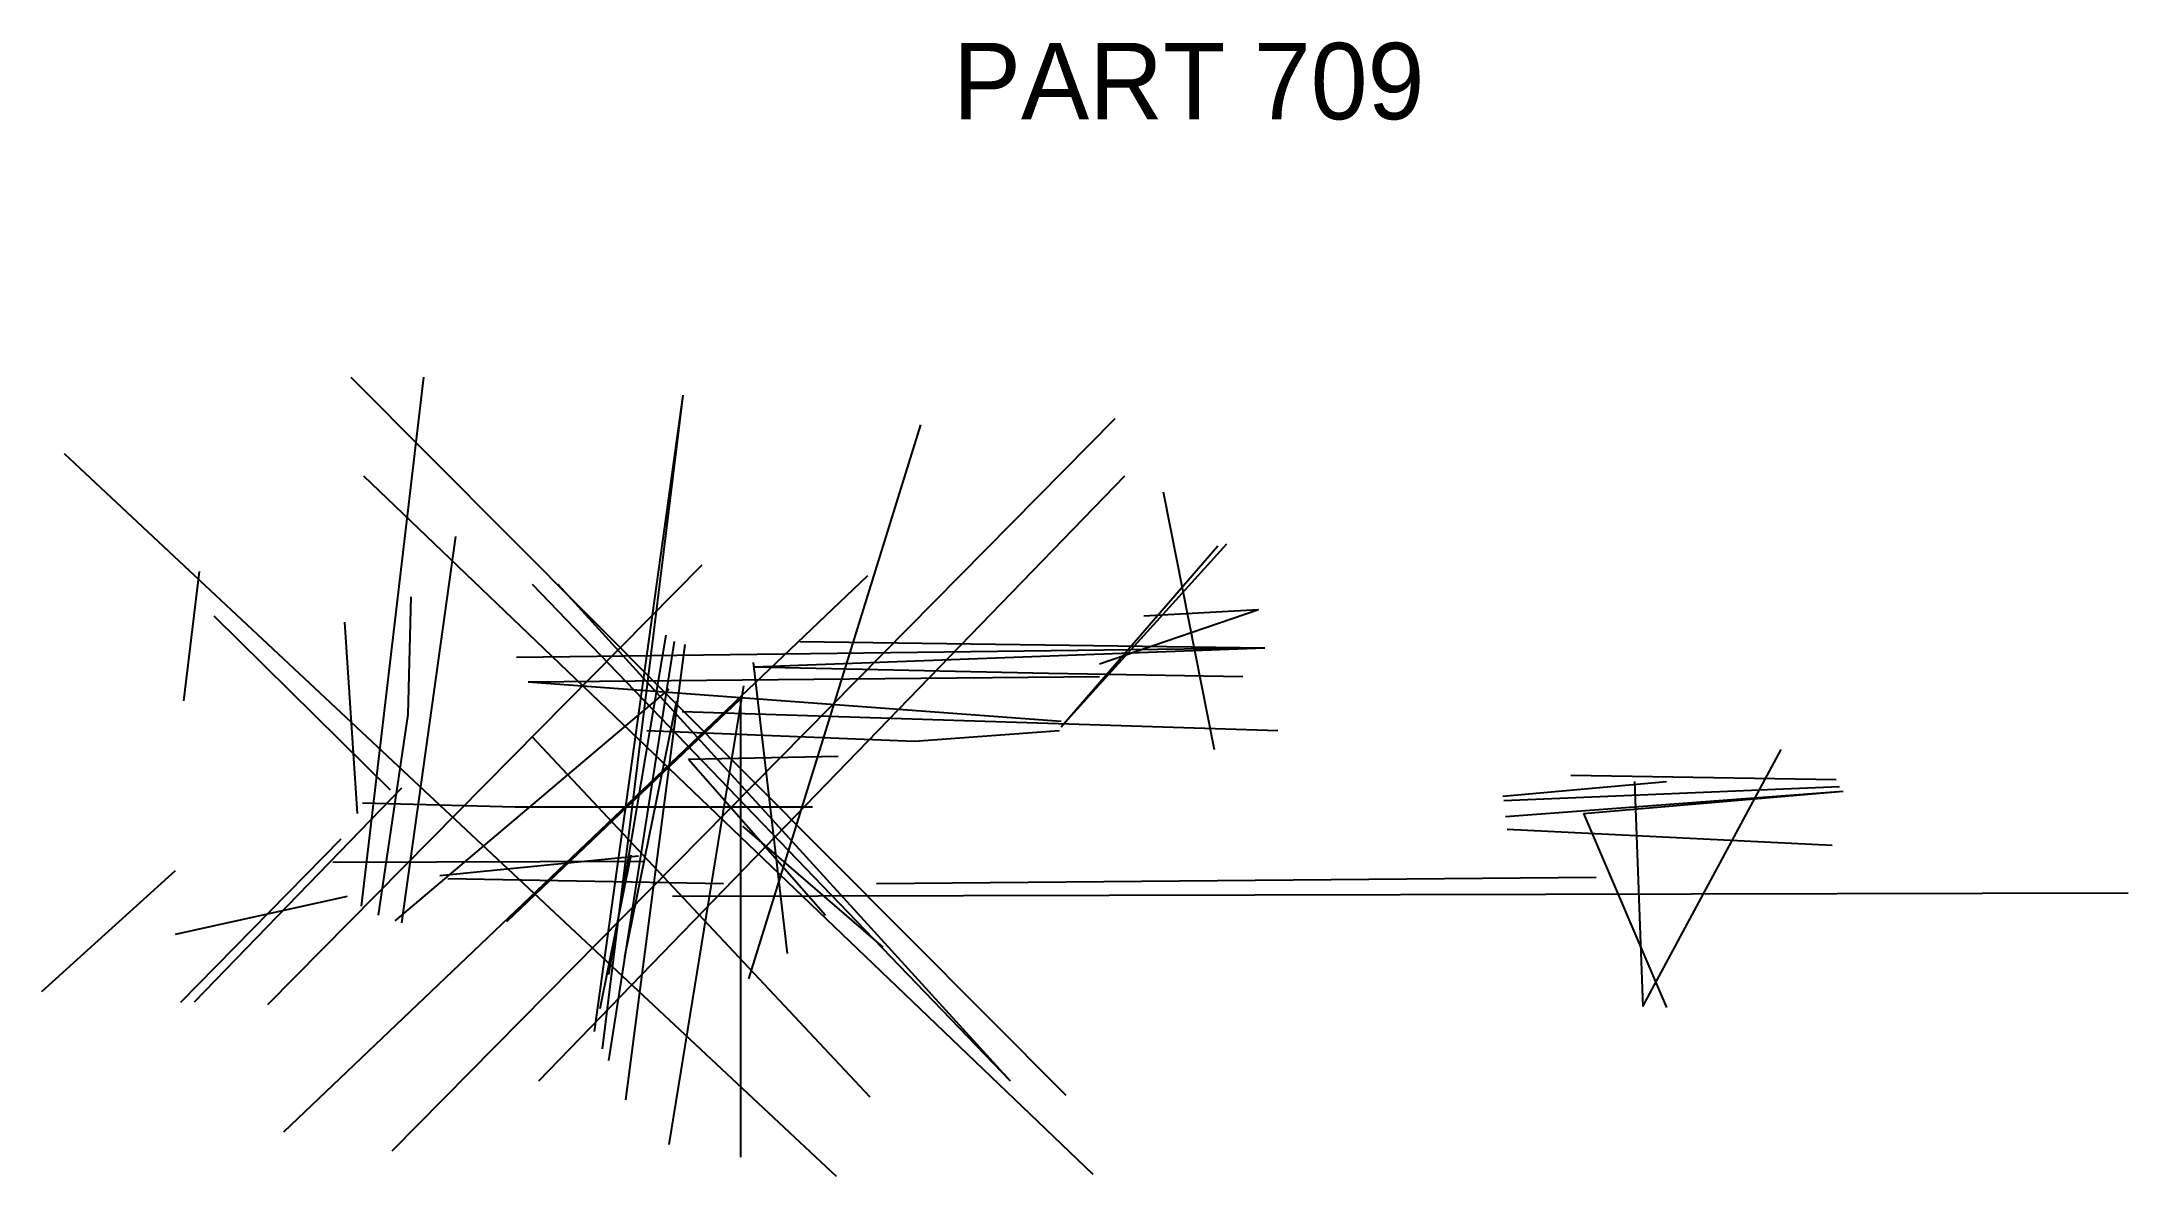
# Model space of a CAD drawing. Header units: millimetres. Extents: x 23 to 350, y 462 to 640.
import ezdxf

# ---------------------------------------------------------------- set-up
doc = ezdxf.new("R2010")
doc.units = ezdxf.units.MM
doc.layers.add('ANNOTATIONS', color=3, linetype='Continuous')
doc.layers.add('GEOMETRY', color=7, linetype='Continuous')

msp = doc.modelspace()

# ---------------------------------------------------------------- linework, layer by layer
at = {"layer": 'GEOMETRY'}
for p, q in [((71.5, 587.5), (183.75, 474.75)), ((73.2, 504.4), (83, 587.5)), ((109.75, 484.75), (123.67, 584.67)), ((111, 482), (123.67, 584.67)), ((78, 466), (191.5, 581)), ((134, 493), (161, 580)), ((26.5, 575.5), (147.67, 462)), ((73.5, 572), (188, 462.33)), ((101, 477), (193, 572)), ((199, 569.5), (207, 529)), ((79.5, 501.83), (88, 562.5)), ((183, 532.6), (209, 561.33)), ((183, 532.6), (207.6, 561)), ((45.33, 536.67), (47.75, 557)), ((58.5, 489), (126.67, 558)), ((61, 469), (152.67, 556.33)), ((100, 555), (175, 477)), ((104, 555), (175, 477)), ((80.5, 534.5), (81, 553)), ((189, 542.5), (214, 551)), ((196, 550), (214, 551)), ((50, 550), (77.67, 522.67)), ((70.5, 549), (72.5, 519)), ((112, 493.67), (121, 547)), ((97.5, 543.5), (215, 545)), ((112, 480.2), (122.33, 546)), ((114.67, 474), (124, 545.5)), ((134.75, 542), (215, 545)), ((142, 546), (215, 545)), ((99.33, 539.67), (189, 540.5)), ((134.67, 542.67), (140, 497)), ((134.75, 542), (181, 541)), ((181, 541), (211.5, 540.5)), ((78.5, 502.12), (121.5, 538.5)), ((99.33, 539.67), (183, 533.5)), ((121.5, 467), (133.2, 539)), ((75.86, 503), (80.5, 534.5)), ((96, 502), (132.67, 537)), ((114.5, 496.5), (122.67, 536.67)), ((123.5, 535), (217, 532)), ((132.67, 537), (132.67, 465)), ((100, 531), (153, 474.5)), ((118, 532), (160, 530.33)), ((160, 530.33), (182.75, 532)), ((124.5, 527.5), (148, 528)), ((124.5, 527.5), (146, 503)), ((274.33, 488.67), (296, 529)), ((252.33, 521.67), (278, 524)), ((263, 525), (304.67, 524.33)), ((273, 524), (274.33, 488.67)), ((47, 489.4), (79.5, 523)), ((252.5, 521), (305.2, 523.2)), ((252.75, 518.5), (305.75, 522.5)), ((265, 519), (305.75, 522.5)), ((73.33, 520.67), (97.33, 520)), ((97.33, 520), (144, 520)), ((265, 519), (278, 488.5)), ((44.83, 489.33), (70, 515)), ((133, 517), (155, 498)), ((253, 516.5), (304, 514)), ((68.67, 511.33), (117.5, 511.5)), ((85.5, 509.25), (116.67, 512.33)), ((110.67, 488.33), (115.5, 512.5)), ((23, 491), (44, 510)), ((86.75, 508.75), (130, 508)), ((154, 508), (267, 509)), ((44, 500), (71, 506)), ((122, 506), (350.5, 506.5))]:
    msp.add_line(p, q, dxfattribs=at)

# ---------------------------------------------------------------- texts
at = {"layer": 'ANNOTATIONS'}
msp.add_text('PART 709', height=12, dxfattribs=at).set_placement((166, 628))

doc.saveas('drawing.dxf')
